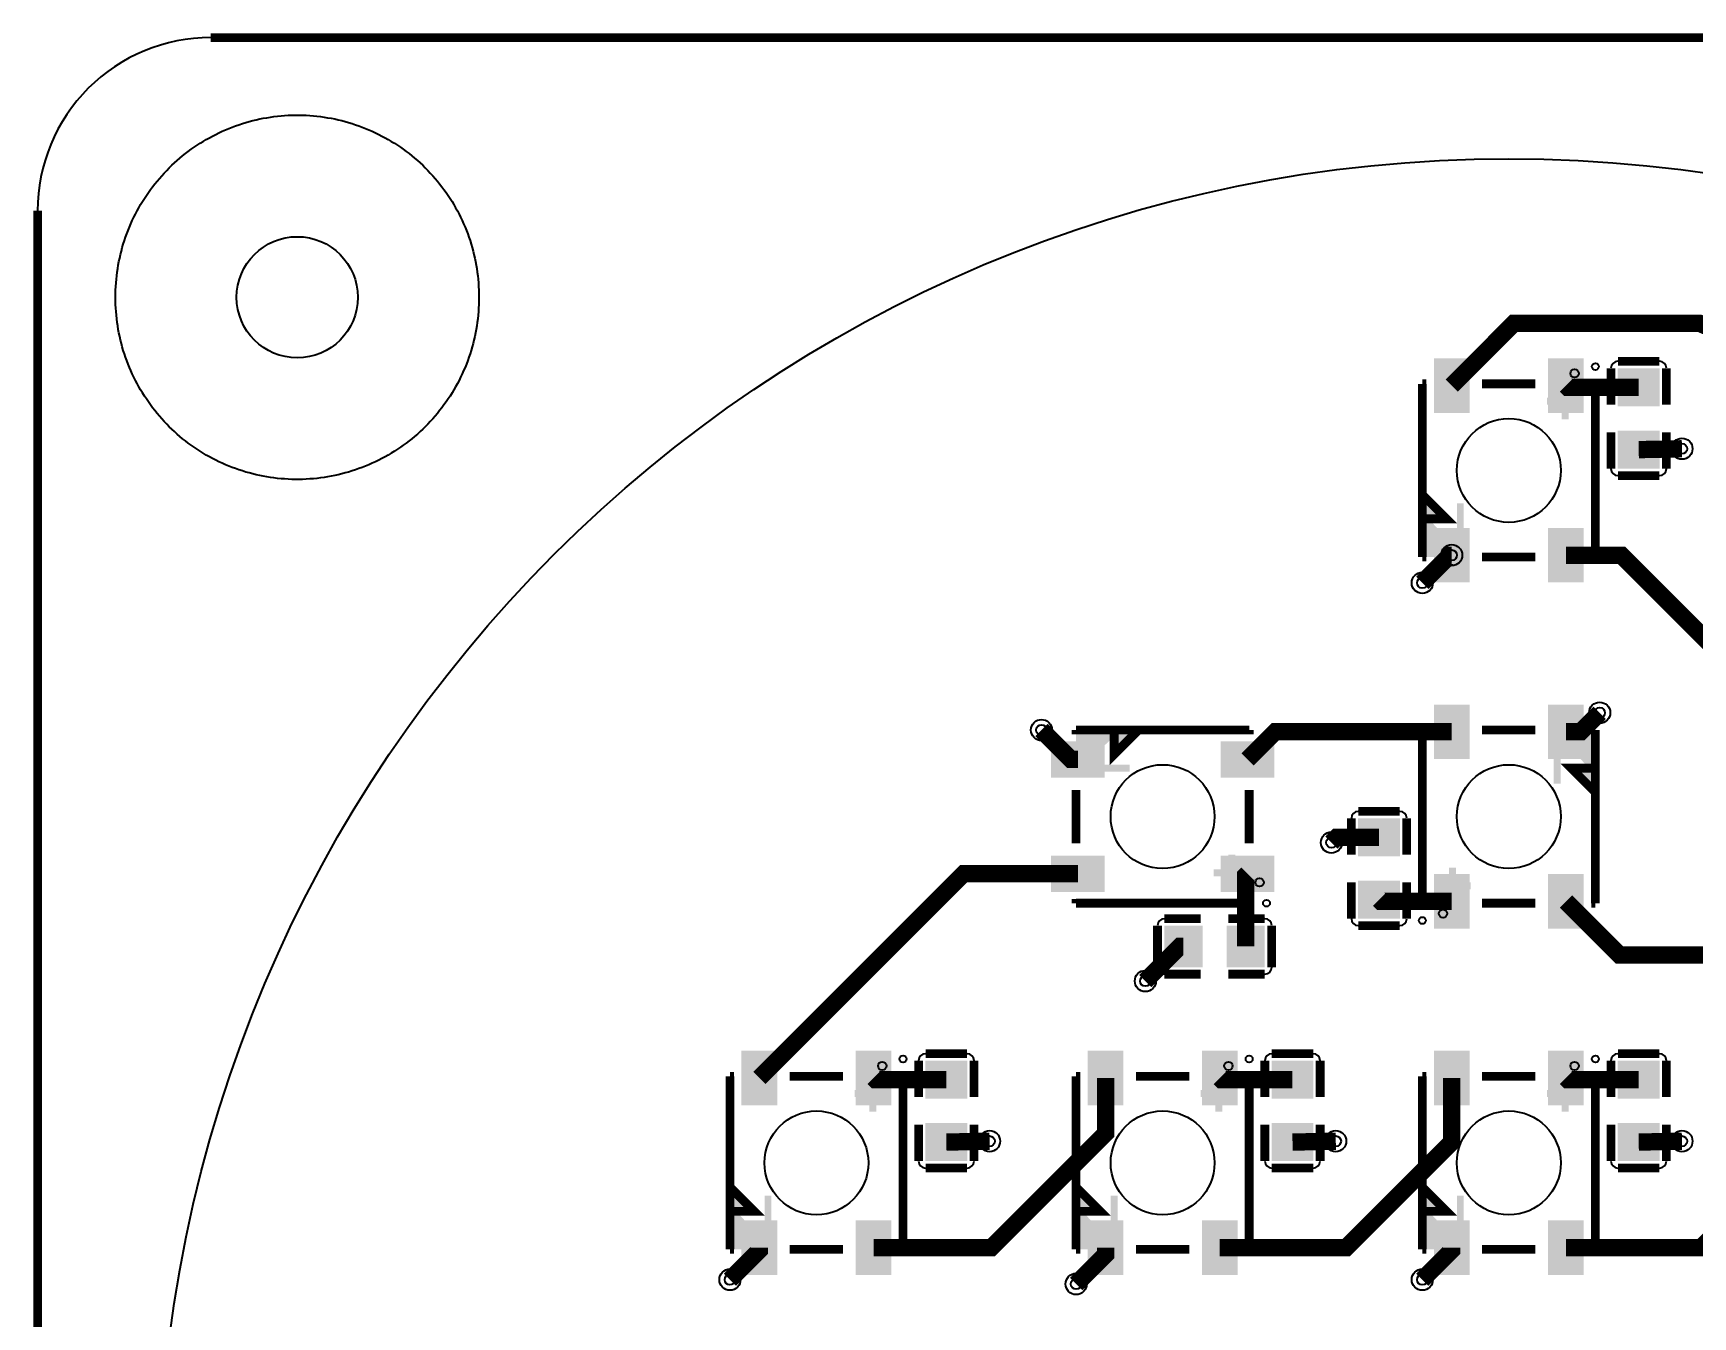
# Model space of a CAD drawing. Header units: millimetres. Extents: x -0.1 to 85.1, y -0.1 to 85.1.
# Drawn here: x -0.13 to 47.81, y 48.05 to 85.13 of the extents above; entities that cross this region are included whole.
import ezdxf

# ---------------------------------------------------------------- set-up
doc = ezdxf.new("R2010")
doc.units = ezdxf.units.MM
for name, color, linetype, true_color in [('BoardOutLine', 7, 'Continuous', 0xff00ff), ('BottomLayer', 7, 'Continuous', 0x0000ff), ('Document', 7, 'Continuous', 0xffffff), ('Hole', 7, 'Continuous', 0x222222), ('Multi-Layer', 7, 'Continuous', 0xc0c0c0), ('TopLayer', 7, 'Continuous', 0xff0000), ('TopPasteMaskLayer', 7, 'Continuous', 0x808080), ('TopSilkLayer', 7, 'Continuous', 0xffcc00), ('TopSolderMaskLayer', 7, 'Continuous', 0x800080)]:
    doc.layers.add(name, color=color, linetype=linetype, true_color=true_color)

msp = doc.modelspace()

# ---------------------------------------------------------------- hatches: boundary and pattern name
at = {"layer": 'Document'}
for points in [[(44.224, 75.024), (44.224, 73.974), (44.024, 73.974), (44.024, 75.024)], [(43.599, 74.599), (44.649, 74.599), (44.649, 74.399), (43.599, 74.399)], [(40.999, 70.499), (40.999, 71.549), (41.199, 71.549), (41.199, 70.499)], [(41.199, 69.999), (39.999, 69.999), (39.999, 71.299)], [(29.999, 63.799), (29.999, 64.999), (31.299, 64.999)], [(43.799, 64.999), (44.999, 64.999), (44.999, 63.699)], [(43.999, 64.499), (43.999, 63.449), (43.799, 63.449), (43.799, 64.499)], [(30.499, 63.999), (31.549, 63.999), (31.549, 63.799), (30.499, 63.799)], [(34.599, 61.399), (34.599, 60.349), (34.399, 60.349), (34.399, 61.399)], [(35.024, 60.774), (33.974, 60.774), (33.974, 60.974), (35.024, 60.974)], [(40.774, 59.974), (40.774, 61.024), (40.974, 61.024), (40.974, 59.974)], [(41.399, 60.399), (40.349, 60.399), (40.349, 60.599), (41.399, 60.599)], [(24.224, 55.024), (24.224, 53.974), (24.024, 53.974), (24.024, 55.024)], [(34.224, 55.024), (34.224, 53.974), (34.024, 53.974), (34.024, 55.024)], [(44.224, 55.024), (44.224, 53.974), (44.024, 53.974), (44.024, 55.024)], [(23.599, 54.599), (24.649, 54.599), (24.649, 54.399), (23.599, 54.399)], [(33.599, 54.599), (34.649, 54.599), (34.649, 54.399), (33.599, 54.399)], [(43.599, 54.599), (44.649, 54.599), (44.649, 54.399), (43.599, 54.399)], [(21.199, 49.999), (19.999, 49.999), (19.999, 51.299)], [(20.999, 50.499), (20.999, 51.549), (21.199, 51.549), (21.199, 50.499)], [(31.199, 49.999), (29.999, 49.999), (29.999, 51.299)], [(30.999, 50.499), (30.999, 51.549), (31.199, 51.549), (31.199, 50.499)], [(41.199, 49.999), (39.999, 49.999), (39.999, 51.299)], [(40.999, 50.499), (40.999, 51.549), (41.199, 51.549), (41.199, 50.499)]]:
    msp.add_hatch(color=256, dxfattribs=at).paths.add_polyline_path(points)
at = {"layer": 'TopLayer'}
for points in [[(40.35, 74.198), (40.35, 75.7), (41.348, 75.7), (41.348, 74.198)], [(43.65, 74.198), (43.65, 75.7), (44.648, 75.7), (44.648, 74.198)], [(45.7, 74.4), (45.7, 75.4), (46.8, 75.4), (46.8, 74.4)], [(45.7, 72.6), (45.7, 73.6), (46.8, 73.6), (46.8, 72.6)], [(40.35, 69.3), (40.35, 70.798), (41.348, 70.798), (41.348, 69.3)], [(43.65, 69.3), (43.65, 70.798), (44.648, 70.798), (44.648, 69.3)], [(41.348, 65.698), (41.348, 64.2), (40.35, 64.2), (40.35, 65.698)], [(44.648, 65.698), (44.648, 64.2), (43.65, 64.2), (43.65, 65.698)], [(29.3, 64.648), (30.798, 64.648), (30.798, 63.65), (29.3, 63.65)], [(34.198, 64.648), (35.7, 64.648), (35.7, 63.65), (34.198, 63.65)], [(39.3, 62.4), (39.3, 61.4), (38.2, 61.4), (38.2, 62.4)], [(29.3, 61.348), (30.798, 61.348), (30.798, 60.35), (29.3, 60.35)], [(34.198, 61.348), (35.7, 61.348), (35.7, 60.35), (34.198, 60.35)], [(39.3, 60.6), (39.3, 59.6), (38.2, 59.6), (38.2, 60.6)], [(41.348, 60.799), (41.348, 59.298), (40.35, 59.298), (40.35, 60.799)], [(44.648, 60.799), (44.648, 59.298), (43.65, 59.298), (43.65, 60.799)], [(32.6, 59.3), (33.6, 59.3), (33.6, 58.2), (32.6, 58.2)], [(34.4, 59.3), (35.4, 59.3), (35.4, 58.2), (34.4, 58.2)], [(20.35, 54.198), (20.35, 55.7), (21.348, 55.7), (21.348, 54.198)], [(23.65, 54.198), (23.65, 55.7), (24.648, 55.7), (24.648, 54.198)], [(30.35, 54.198), (30.35, 55.7), (31.348, 55.7), (31.348, 54.198)], [(33.65, 54.198), (33.65, 55.7), (34.648, 55.7), (34.648, 54.198)], [(40.35, 54.198), (40.35, 55.7), (41.348, 55.7), (41.348, 54.198)], [(43.65, 54.198), (43.65, 55.7), (44.648, 55.7), (44.648, 54.198)], [(26.8, 55.4), (26.8, 54.4), (25.7, 54.4), (25.7, 55.4)], [(36.8, 55.4), (36.8, 54.4), (35.7, 54.4), (35.7, 55.4)], [(46.8, 55.4), (46.8, 54.4), (45.7, 54.4), (45.7, 55.4)], [(26.8, 53.6), (26.8, 52.6), (25.7, 52.6), (25.7, 53.6)], [(36.8, 53.6), (36.8, 52.6), (35.7, 52.6), (35.7, 53.6)], [(46.8, 53.6), (46.8, 52.6), (45.7, 52.6), (45.7, 53.6)], [(20.35, 49.3), (20.35, 50.798), (21.348, 50.798), (21.348, 49.3)], [(23.65, 49.3), (23.65, 50.798), (24.648, 50.798), (24.648, 49.3)], [(30.35, 49.3), (30.35, 50.798), (31.348, 50.798), (31.348, 49.3)], [(33.65, 49.3), (33.65, 50.798), (34.648, 50.798), (34.648, 49.3)], [(40.35, 49.3), (40.35, 50.798), (41.348, 50.798), (41.348, 49.3)], [(43.65, 49.3), (43.65, 50.798), (44.648, 50.798), (44.648, 49.3)]]:
    msp.add_hatch(color=256, dxfattribs=at).paths.add_polyline_path(points)
at = {"layer": 'TopPasteMaskLayer'}
for points in [[(40.35, 74.198), (40.35, 75.7), (41.348, 75.7), (41.348, 74.198)], [(43.65, 74.198), (43.65, 75.7), (44.648, 75.7), (44.648, 74.198)], [(45.7, 74.4), (45.7, 75.4), (46.8, 75.4), (46.8, 74.4)], [(45.7, 72.6), (45.7, 73.6), (46.8, 73.6), (46.8, 72.6)], [(40.35, 69.3), (40.35, 70.798), (41.348, 70.798), (41.348, 69.3)], [(43.65, 69.3), (43.65, 70.798), (44.648, 70.798), (44.648, 69.3)], [(41.348, 65.698), (41.348, 64.2), (40.35, 64.2), (40.35, 65.698)], [(44.648, 65.698), (44.648, 64.2), (43.65, 64.2), (43.65, 65.698)], [(29.3, 64.648), (30.798, 64.648), (30.798, 63.65), (29.3, 63.65)], [(34.198, 64.648), (35.7, 64.648), (35.7, 63.65), (34.198, 63.65)], [(39.3, 62.4), (39.3, 61.4), (38.2, 61.4), (38.2, 62.4)], [(29.3, 61.348), (30.798, 61.348), (30.798, 60.35), (29.3, 60.35)], [(34.198, 61.348), (35.7, 61.348), (35.7, 60.35), (34.198, 60.35)], [(39.3, 60.6), (39.3, 59.6), (38.2, 59.6), (38.2, 60.6)], [(41.348, 60.799), (41.348, 59.298), (40.35, 59.298), (40.35, 60.799)], [(44.648, 60.799), (44.648, 59.298), (43.65, 59.298), (43.65, 60.799)], [(32.6, 59.3), (33.6, 59.3), (33.6, 58.2), (32.6, 58.2)], [(34.4, 59.3), (35.4, 59.3), (35.4, 58.2), (34.4, 58.2)], [(20.35, 54.198), (20.35, 55.7), (21.348, 55.7), (21.348, 54.198)], [(23.65, 54.198), (23.65, 55.7), (24.648, 55.7), (24.648, 54.198)], [(30.35, 54.198), (30.35, 55.7), (31.348, 55.7), (31.348, 54.198)], [(33.65, 54.198), (33.65, 55.7), (34.648, 55.7), (34.648, 54.198)], [(40.35, 54.198), (40.35, 55.7), (41.348, 55.7), (41.348, 54.198)], [(43.65, 54.198), (43.65, 55.7), (44.648, 55.7), (44.648, 54.198)], [(26.8, 55.4), (26.8, 54.4), (25.7, 54.4), (25.7, 55.4)], [(36.8, 55.4), (36.8, 54.4), (35.7, 54.4), (35.7, 55.4)], [(46.8, 55.4), (46.8, 54.4), (45.7, 54.4), (45.7, 55.4)], [(26.8, 53.6), (26.8, 52.6), (25.7, 52.6), (25.7, 53.6)], [(36.8, 53.6), (36.8, 52.6), (35.7, 52.6), (35.7, 53.6)], [(46.8, 53.6), (46.8, 52.6), (45.7, 52.6), (45.7, 53.6)], [(20.35, 49.3), (20.35, 50.798), (21.348, 50.798), (21.348, 49.3)], [(23.65, 49.3), (23.65, 50.798), (24.648, 50.798), (24.648, 49.3)], [(30.35, 49.3), (30.35, 50.798), (31.348, 50.798), (31.348, 49.3)], [(33.65, 49.3), (33.65, 50.798), (34.648, 50.798), (34.648, 49.3)], [(40.35, 49.3), (40.35, 50.798), (41.348, 50.798), (41.348, 49.3)], [(43.65, 49.3), (43.65, 50.798), (44.648, 50.798), (44.648, 49.3)]]:
    msp.add_hatch(color=256, dxfattribs=at).paths.add_polyline_path(points)
at = {"layer": 'TopSilkLayer'}
for points in [[(40.699, 71.099), (40.099, 71.099), (39.999, 71.199), (39.999, 71.799)], [(31.099, 64.299), (31.099, 64.899), (31.199, 64.999), (31.799, 64.999)], [(44.299, 63.899), (44.899, 63.899), (44.999, 63.799), (44.999, 63.199)], [(20.699, 51.099), (20.099, 51.099), (19.999, 51.199), (19.999, 51.799)], [(30.699, 51.099), (30.099, 51.099), (29.999, 51.199), (29.999, 51.799)], [(40.699, 51.099), (40.099, 51.099), (39.999, 51.199), (39.999, 51.799)]]:
    msp.add_hatch(color=256, dxfattribs=at).paths.add_polyline_path(points)
at = {"layer": 'TopSolderMaskLayer'}
for points in [[(40.333, 74.16), (40.333, 75.738), (41.365, 75.738), (41.365, 74.16)], [(43.633, 74.16), (43.633, 75.738), (44.665, 75.738), (44.665, 74.16)], [(45.644, 74.354), (45.644, 75.446), (46.856, 75.446), (46.856, 74.354)], [(45.644, 72.554), (45.644, 73.646), (46.856, 73.646), (46.856, 72.554)], [(40.333, 69.262), (40.333, 70.836), (41.365, 70.836), (41.365, 69.262)], [(43.633, 69.262), (43.633, 70.836), (44.665, 70.836), (44.665, 69.262)], [(41.365, 65.736), (41.365, 64.162), (40.333, 64.162), (40.333, 65.736)], [(44.665, 65.736), (44.665, 64.162), (43.633, 64.162), (43.633, 65.736)], [(29.274, 64.673), (30.824, 64.673), (30.824, 63.624), (29.274, 63.624)], [(34.173, 64.673), (35.725, 64.673), (35.725, 63.624), (34.173, 63.624)], [(39.356, 62.446), (39.356, 61.354), (38.144, 61.354), (38.144, 62.446)], [(29.274, 61.373), (30.824, 61.373), (30.824, 60.324), (29.274, 60.324)], [(34.173, 61.373), (35.725, 61.373), (35.725, 60.324), (34.173, 60.324)], [(39.356, 60.646), (39.356, 59.554), (38.144, 59.554), (38.144, 60.646)], [(41.365, 60.838), (41.365, 59.26), (40.333, 59.26), (40.333, 60.838)], [(44.665, 60.838), (44.665, 59.26), (43.633, 59.26), (43.633, 60.838)], [(32.549, 59.351), (33.651, 59.351), (33.651, 58.149), (32.549, 58.149)], [(34.349, 59.351), (35.451, 59.351), (35.451, 58.149), (34.349, 58.149)], [(20.333, 54.16), (20.333, 55.738), (21.365, 55.738), (21.365, 54.16)], [(23.633, 54.16), (23.633, 55.738), (24.665, 55.738), (24.665, 54.16)], [(30.333, 54.16), (30.333, 55.738), (31.365, 55.738), (31.365, 54.16)], [(33.633, 54.16), (33.633, 55.738), (34.665, 55.738), (34.665, 54.16)], [(40.333, 54.16), (40.333, 55.738), (41.365, 55.738), (41.365, 54.16)], [(43.633, 54.16), (43.633, 55.738), (44.665, 55.738), (44.665, 54.16)], [(26.856, 55.446), (26.856, 54.354), (25.644, 54.354), (25.644, 55.446)], [(36.856, 55.446), (36.856, 54.354), (35.644, 54.354), (35.644, 55.446)], [(46.856, 55.446), (46.856, 54.354), (45.644, 54.354), (45.644, 55.446)], [(26.856, 53.646), (26.856, 52.554), (25.644, 52.554), (25.644, 53.646)], [(36.856, 53.646), (36.856, 52.554), (35.644, 52.554), (35.644, 53.646)], [(46.856, 53.646), (46.856, 52.554), (45.644, 52.554), (45.644, 53.646)], [(20.333, 49.262), (20.333, 50.836), (21.365, 50.836), (21.365, 49.262)], [(23.633, 49.262), (23.633, 50.836), (24.665, 50.836), (24.665, 49.262)], [(30.333, 49.262), (30.333, 50.836), (31.365, 50.836), (31.365, 49.262)], [(33.633, 49.262), (33.633, 50.836), (34.665, 50.836), (34.665, 49.262)], [(40.333, 49.262), (40.333, 50.836), (41.365, 50.836), (41.365, 49.262)], [(43.633, 49.262), (43.633, 50.836), (44.665, 50.836), (44.665, 49.262)]]:
    msp.add_hatch(color=256, dxfattribs=at).paths.add_polyline_path(points)

# ---------------------------------------------------------------- linework, layer by layer
at = {"layer": 'BoardOutLine', "const_width": 0.254}
for points in [[(5, 85), (80, 85)], [(0, 5), (0, 80)]]:
    msp.add_lwpolyline(points, dxfattribs=at)
at = {"layer": 'BoardOutLine'}
msp.add_arc((5, 80), 5, 90, 180.0003, dxfattribs=at)
at = {"layer": 'BottomLayer'}
msp.add_lwpolyline([(2.25, 77.5), (2.251, 77.604), (2.254, 77.708), (2.259, 77.811), (2.266, 77.915), (2.275, 78.019), (2.286, 78.122), (2.299, 78.225), (2.314, 78.328), (2.331, 78.43), (2.35, 78.532), (2.371, 78.634), (2.395, 78.735), (2.42, 78.836), (2.447, 78.936), (2.476, 79.036), (2.507, 79.135), (2.54, 79.233), (2.575, 79.331), (2.612, 79.428), (2.651, 79.525), (2.692, 79.62), (2.735, 79.715), (2.779, 79.809), (2.826, 79.902), (2.874, 79.994), (2.924, 80.085), (2.976, 80.175), (3.029, 80.264), (3.085, 80.352), (3.142, 80.438), (3.2, 80.524), (3.261, 80.609), (3.323, 80.692), (3.387, 80.774), (3.452, 80.855), (3.519, 80.934), (3.587, 81.012), (3.657, 81.089), (3.729, 81.164), (3.802, 81.238), (3.876, 81.311), (3.952, 81.381), (4.03, 81.451), (4.108, 81.519), (4.188, 81.585), (4.269, 81.65), (4.352, 81.713), (4.436, 81.774), (4.521, 81.834), (4.607, 81.892), (4.694, 81.949), (4.782, 82.003), (4.872, 82.056), (4.962, 82.107), (5.054, 82.157), (5.146, 82.204), (5.239, 82.25), (5.333, 82.294), (5.428, 82.336), (5.524, 82.376), (5.621, 82.414), (5.718, 82.45), (5.816, 82.484), (5.915, 82.517), (6.014, 82.547), (6.114, 82.575), (6.215, 82.602), (6.316, 82.626), (6.417, 82.649), (6.519, 82.669), (6.621, 82.687), (6.724, 82.704), (6.827, 82.718), (6.93, 82.73), (7.033, 82.741), (7.137, 82.749), (7.24, 82.755), (7.344, 82.759), (7.448, 82.761), (7.552, 82.761), (7.656, 82.759), (7.76, 82.755), (7.863, 82.749), (7.967, 82.741), (8.07, 82.73), (8.173, 82.718), (8.276, 82.704), (8.379, 82.687), (8.481, 82.669), (8.583, 82.649), (8.684, 82.626), (8.785, 82.602), (8.886, 82.575), (8.986, 82.547), (9.085, 82.517), (9.184, 82.484), (9.282, 82.45), (9.379, 82.414), (9.476, 82.376), (9.572, 82.336), (9.667, 82.294), (9.761, 82.25), (9.854, 82.204), (9.947, 82.157), (10.038, 82.107), (10.128, 82.056), (10.218, 82.003), (10.306, 81.949), (10.393, 81.892), (10.479, 81.834), (10.564, 81.774), (10.648, 81.713), (10.731, 81.65), (10.812, 81.585), (10.892, 81.519), (10.97, 81.451), (11.048, 81.381), (11.124, 81.311), (11.198, 81.238), (11.271, 81.164), (11.343, 81.089), (11.413, 81.012), (11.481, 80.934), (11.548, 80.855), (11.613, 80.774), (11.677, 80.692), (11.739, 80.609), (11.8, 80.524), (11.858, 80.438), (11.915, 80.352), (11.971, 80.264), (12.024, 80.175), (12.076, 80.085), (12.126, 79.994), (12.174, 79.902), (12.221, 79.809), (12.265, 79.715), (12.308, 79.62), (12.349, 79.525), (12.388, 79.428), (12.425, 79.331), (12.46, 79.233), (12.493, 79.135), (12.524, 79.036), (12.553, 78.936), (12.58, 78.836), (12.605, 78.735), (12.629, 78.634), (12.65, 78.532), (12.669, 78.43), (12.686, 78.328), (12.701, 78.225), (12.714, 78.122), (12.725, 78.019), (12.734, 77.915), (12.741, 77.811), (12.746, 77.708), (12.749, 77.604), (12.75, 77.5), (12.749, 77.396), (12.746, 77.292), (12.741, 77.189), (12.734, 77.085), (12.725, 76.981), (12.714, 76.878), (12.701, 76.775), (12.686, 76.672), (12.669, 76.57), (12.65, 76.468), (12.629, 76.366), (12.605, 76.265), (12.58, 76.164), (12.553, 76.064), (12.524, 75.964), (12.493, 75.865), (12.46, 75.767), (12.425, 75.669), (12.388, 75.572), (12.349, 75.475), (12.308, 75.38), (12.265, 75.285), (12.221, 75.191), (12.174, 75.098), (12.126, 75.006), (12.076, 74.915), (12.024, 74.825), (11.971, 74.736), (11.915, 74.648), (11.858, 74.562), (11.8, 74.476), (11.739, 74.391), (11.677, 74.308), (11.613, 74.226), (11.548, 74.145), (11.481, 74.066), (11.413, 73.988), (11.343, 73.911), (11.271, 73.836), (11.198, 73.762), (11.124, 73.689), (11.048, 73.619), (10.97, 73.549), (10.892, 73.481), (10.812, 73.415), (10.731, 73.35), (10.648, 73.287), (10.564, 73.226), (10.479, 73.166), (10.393, 73.108), (10.306, 73.051), (10.218, 72.997), (10.128, 72.944), (10.038, 72.893), (9.947, 72.843), (9.854, 72.796), (9.761, 72.75), (9.667, 72.706), (9.572, 72.664), (9.476, 72.624), (9.379, 72.586), (9.282, 72.55), (9.184, 72.516), (9.085, 72.483), (8.986, 72.453), (8.886, 72.425), (8.785, 72.398), (8.684, 72.374), (8.583, 72.351), (8.481, 72.331), (8.379, 72.313), (8.276, 72.296), (8.173, 72.282), (8.07, 72.27), (7.967, 72.259), (7.863, 72.251), (7.76, 72.245), (7.656, 72.241), (7.552, 72.239), (7.448, 72.239), (7.344, 72.241), (7.24, 72.245), (7.137, 72.251), (7.033, 72.259), (6.93, 72.27), (6.827, 72.282), (6.724, 72.296), (6.621, 72.313), (6.519, 72.331), (6.417, 72.351), (6.316, 72.374), (6.215, 72.398), (6.114, 72.425), (6.014, 72.453), (5.915, 72.483), (5.816, 72.516), (5.718, 72.55), (5.621, 72.586), (5.524, 72.624), (5.428, 72.664), (5.333, 72.706), (5.239, 72.75), (5.146, 72.796), (5.054, 72.843), (4.962, 72.893), (4.872, 72.944), (4.782, 72.997), (4.694, 73.051), (4.607, 73.108), (4.521, 73.166), (4.436, 73.226), (4.352, 73.287), (4.269, 73.35), (4.188, 73.415), (4.108, 73.481), (4.03, 73.549), (3.952, 73.619), (3.876, 73.689), (3.802, 73.762), (3.729, 73.836), (3.657, 73.911), (3.587, 73.988), (3.519, 74.066), (3.452, 74.145), (3.387, 74.226), (3.323, 74.308), (3.261, 74.391), (3.2, 74.476), (3.142, 74.562), (3.085, 74.648), (3.029, 74.736), (2.976, 74.825), (2.924, 74.915), (2.874, 75.006), (2.826, 75.098), (2.779, 75.191), (2.735, 75.285), (2.692, 75.38), (2.651, 75.475), (2.612, 75.572), (2.575, 75.669), (2.54, 75.767), (2.507, 75.865), (2.476, 75.964), (2.447, 76.064), (2.42, 76.164), (2.395, 76.265), (2.371, 76.366), (2.35, 76.468), (2.331, 76.57), (2.314, 76.672), (2.299, 76.775), (2.286, 76.878), (2.275, 76.981), (2.266, 77.085), (2.259, 77.189), (2.254, 77.292), (2.251, 77.396), (2.25, 77.5)], close=True, dxfattribs=at)
at = {"layer": 'Document'}
for centre in [(44.399, 75.299), (35.299, 60.599), (40.599, 59.699), (24.399, 55.299), (34.399, 55.299), (44.399, 55.299)]:
    msp.add_circle(centre, 0.12, dxfattribs=at)
at = {"layer": 'Hole'}
for centre in [(47.5, 73.125), (40.85, 70.05), (40, 69.25), (45.125, 65.5), (29, 65), (37.375, 61.75), (32, 57.75), (27.5, 53.125), (37.5, 53.125), (47.5, 53.125), (20, 49.125), (30, 49), (40, 49.125)]:
    msp.add_circle(centre, 0.152, dxfattribs=at)
at = {"layer": 'Multi-Layer'}
for centre, radius in [((7.5, 77.5), 1.75), ((47.5, 73.125), 0.305), ((40.85, 70.05), 0.305), ((40, 69.25), 0.305), ((45.125, 65.5), 0.305), ((29, 65), 0.305), ((37.375, 61.75), 0.305), ((32, 57.75), 0.305), ((27.5, 53.125), 0.305), ((37.5, 53.125), 0.305), ((47.5, 53.125), 0.305), ((20, 49.125), 0.305), ((40, 49.125), 0.305), ((30, 49), 0.305)]:
    msp.add_circle(centre, radius, dxfattribs=at)
at = {"layer": 'TopLayer'}
msp.add_lwpolyline([(2.25, 77.5), (2.251, 77.604), (2.254, 77.708), (2.259, 77.811), (2.266, 77.915), (2.275, 78.019), (2.286, 78.122), (2.299, 78.225), (2.314, 78.328), (2.331, 78.43), (2.35, 78.532), (2.371, 78.634), (2.395, 78.735), (2.42, 78.836), (2.447, 78.936), (2.476, 79.036), (2.507, 79.135), (2.54, 79.233), (2.575, 79.331), (2.612, 79.428), (2.651, 79.525), (2.692, 79.62), (2.735, 79.715), (2.779, 79.809), (2.826, 79.902), (2.874, 79.994), (2.924, 80.085), (2.976, 80.175), (3.029, 80.264), (3.085, 80.352), (3.142, 80.438), (3.2, 80.524), (3.261, 80.609), (3.323, 80.692), (3.387, 80.774), (3.452, 80.855), (3.519, 80.934), (3.587, 81.012), (3.657, 81.089), (3.729, 81.164), (3.802, 81.238), (3.876, 81.311), (3.952, 81.381), (4.03, 81.451), (4.108, 81.519), (4.188, 81.585), (4.269, 81.65), (4.352, 81.713), (4.436, 81.774), (4.521, 81.834), (4.607, 81.892), (4.694, 81.949), (4.782, 82.003), (4.872, 82.056), (4.962, 82.107), (5.054, 82.157), (5.146, 82.204), (5.239, 82.25), (5.333, 82.294), (5.428, 82.336), (5.524, 82.376), (5.621, 82.414), (5.718, 82.45), (5.816, 82.484), (5.915, 82.517), (6.014, 82.547), (6.114, 82.575), (6.215, 82.602), (6.316, 82.626), (6.417, 82.649), (6.519, 82.669), (6.621, 82.687), (6.724, 82.704), (6.827, 82.718), (6.93, 82.73), (7.033, 82.741), (7.137, 82.749), (7.24, 82.755), (7.344, 82.759), (7.448, 82.761), (7.552, 82.761), (7.656, 82.759), (7.76, 82.755), (7.863, 82.749), (7.967, 82.741), (8.07, 82.73), (8.173, 82.718), (8.276, 82.704), (8.379, 82.687), (8.481, 82.669), (8.583, 82.649), (8.684, 82.626), (8.785, 82.602), (8.886, 82.575), (8.986, 82.547), (9.085, 82.517), (9.184, 82.484), (9.282, 82.45), (9.379, 82.414), (9.476, 82.376), (9.572, 82.336), (9.667, 82.294), (9.761, 82.25), (9.854, 82.204), (9.947, 82.157), (10.038, 82.107), (10.128, 82.056), (10.218, 82.003), (10.306, 81.949), (10.393, 81.892), (10.479, 81.834), (10.564, 81.774), (10.648, 81.713), (10.731, 81.65), (10.812, 81.585), (10.892, 81.519), (10.97, 81.451), (11.048, 81.381), (11.124, 81.311), (11.198, 81.238), (11.271, 81.164), (11.343, 81.089), (11.413, 81.012), (11.481, 80.934), (11.548, 80.855), (11.613, 80.774), (11.677, 80.692), (11.739, 80.609), (11.8, 80.524), (11.858, 80.438), (11.915, 80.352), (11.971, 80.264), (12.024, 80.175), (12.076, 80.085), (12.126, 79.994), (12.174, 79.902), (12.221, 79.809), (12.265, 79.715), (12.308, 79.62), (12.349, 79.525), (12.388, 79.428), (12.425, 79.331), (12.46, 79.233), (12.493, 79.135), (12.524, 79.036), (12.553, 78.936), (12.58, 78.836), (12.605, 78.735), (12.629, 78.634), (12.65, 78.532), (12.669, 78.43), (12.686, 78.328), (12.701, 78.225), (12.714, 78.122), (12.725, 78.019), (12.734, 77.915), (12.741, 77.811), (12.746, 77.708), (12.749, 77.604), (12.75, 77.5), (12.749, 77.396), (12.746, 77.292), (12.741, 77.189), (12.734, 77.085), (12.725, 76.981), (12.714, 76.878), (12.701, 76.775), (12.686, 76.672), (12.669, 76.57), (12.65, 76.468), (12.629, 76.366), (12.605, 76.265), (12.58, 76.164), (12.553, 76.064), (12.524, 75.964), (12.493, 75.865), (12.46, 75.767), (12.425, 75.669), (12.388, 75.572), (12.349, 75.475), (12.308, 75.38), (12.265, 75.285), (12.221, 75.191), (12.174, 75.098), (12.126, 75.006), (12.076, 74.915), (12.024, 74.825), (11.971, 74.736), (11.915, 74.648), (11.858, 74.562), (11.8, 74.476), (11.739, 74.391), (11.677, 74.308), (11.613, 74.226), (11.548, 74.145), (11.481, 74.066), (11.413, 73.988), (11.343, 73.911), (11.271, 73.836), (11.198, 73.762), (11.124, 73.689), (11.048, 73.619), (10.97, 73.549), (10.892, 73.481), (10.812, 73.415), (10.731, 73.35), (10.648, 73.287), (10.564, 73.226), (10.479, 73.166), (10.393, 73.108), (10.306, 73.051), (10.218, 72.997), (10.128, 72.944), (10.038, 72.893), (9.947, 72.843), (9.854, 72.796), (9.761, 72.75), (9.667, 72.706), (9.572, 72.664), (9.476, 72.624), (9.379, 72.586), (9.282, 72.55), (9.184, 72.516), (9.085, 72.483), (8.986, 72.453), (8.886, 72.425), (8.785, 72.398), (8.684, 72.374), (8.583, 72.351), (8.481, 72.331), (8.379, 72.313), (8.276, 72.296), (8.173, 72.282), (8.07, 72.27), (7.967, 72.259), (7.863, 72.251), (7.76, 72.245), (7.656, 72.241), (7.552, 72.239), (7.448, 72.239), (7.344, 72.241), (7.24, 72.245), (7.137, 72.251), (7.033, 72.259), (6.93, 72.27), (6.827, 72.282), (6.724, 72.296), (6.621, 72.313), (6.519, 72.331), (6.417, 72.351), (6.316, 72.374), (6.215, 72.398), (6.114, 72.425), (6.014, 72.453), (5.915, 72.483), (5.816, 72.516), (5.718, 72.55), (5.621, 72.586), (5.524, 72.624), (5.428, 72.664), (5.333, 72.706), (5.239, 72.75), (5.146, 72.796), (5.054, 72.843), (4.962, 72.893), (4.872, 72.944), (4.782, 72.997), (4.694, 73.051), (4.607, 73.108), (4.521, 73.166), (4.436, 73.226), (4.352, 73.287), (4.269, 73.35), (4.188, 73.415), (4.108, 73.481), (4.03, 73.549), (3.952, 73.619), (3.876, 73.689), (3.802, 73.762), (3.729, 73.836), (3.657, 73.911), (3.587, 73.988), (3.519, 74.066), (3.452, 74.145), (3.387, 74.226), (3.323, 74.308), (3.261, 74.391), (3.2, 74.476), (3.142, 74.562), (3.085, 74.648), (3.029, 74.736), (2.976, 74.825), (2.924, 74.915), (2.874, 75.006), (2.826, 75.098), (2.779, 75.191), (2.735, 75.285), (2.692, 75.38), (2.651, 75.475), (2.612, 75.572), (2.575, 75.669), (2.54, 75.767), (2.507, 75.865), (2.476, 75.964), (2.447, 76.064), (2.42, 76.164), (2.395, 76.265), (2.371, 76.366), (2.35, 76.468), (2.331, 76.57), (2.314, 76.672), (2.299, 76.775), (2.286, 76.878), (2.275, 76.981), (2.266, 77.085), (2.259, 77.189), (2.254, 77.292), (2.251, 77.396), (2.25, 77.5)], close=True, dxfattribs=at)
at = {"layer": 'TopLayer', "const_width": 0.5}
for points in [[(40.851, 74.95), (42.649, 76.751), (48.001, 76.751), (62.499, 70.5), (64.999, 68.001), (64.999, 65.001)], [(44.15, 74.95), (44.2, 74.9), (46.25, 74.9)], [(47.501, 73.124), (46.251, 73.099)], [(40, 69.25), (40.8, 70.05), (40.85, 70.05)], [(50.85, 64.95), (45.75, 70.05), (44.15, 70.05)], [(45.125, 65.5), (44.575, 64.95), (44.15, 64.95)], [(29, 65), (29.85, 64.15), (30.05, 64.15)], [(34.95, 64.15), (35.75, 64.95), (40.85, 64.95)], [(37.375, 61.75), (37.525, 61.9), (38.75, 61.9)], [(20.85, 54.95), (26.75, 60.85), (30.05, 60.85)], [(34.95, 60.85), (34.9, 60.8), (34.9, 58.75)], [(38.75, 60.1), (38.8, 60.05), (40.85, 60.05)], [(44.15, 60.05), (45.7, 58.5), (52.6, 58.5), (54.15, 60.05)], [(32, 57.75), (33, 58.75), (33.1, 58.75)], [(24.15, 54.95), (24.2, 54.9), (26.25, 54.9)], [(24.15, 50.05), (27.55, 50.05), (30.85, 53.35), (30.85, 54.95)], [(34.15, 54.95), (34.2, 54.9), (36.25, 54.9)], [(34.15, 50.05), (37.8, 50.05), (40.85, 53.1), (40.85, 54.95)], [(44.15, 54.95), (44.2, 54.9), (46.25, 54.9)], [(44.15, 50.05), (48.05, 50.05), (50.85, 52.85), (50.85, 54.95)], [(27.501, 53.124), (26.251, 53.099)], [(37.501, 53.124), (36.251, 53.099)], [(47.501, 53.124), (46.251, 53.099)], [(20, 49.125), (20.85, 49.975), (20.85, 50.05)], [(30, 49), (30.85, 49.85), (30.85, 50.05)], [(40, 49.125), (40.85, 49.975), (40.85, 50.05)]]:
    msp.add_lwpolyline(points, dxfattribs=at)
at = {"layer": 'TopSilkLayer', "const_width": 0.254}
for points in [[(45.65, 75.65), (46.85, 75.65)], [(45.45, 75.45), (45.45, 75.4)], [(45.45, 74.4), (45.45, 75.4)], [(47.05, 75.45), (47.05, 75.4)], [(47.05, 74.4), (47.05, 75.4)], [(39.999, 74.999), (40.119, 74.999)], [(39.999, 69.999), (39.999, 74.999)], [(41.729, 74.999), (43.269, 74.999)], [(44.879, 74.999), (44.999, 74.999)], [(44.999, 74.999), (44.999, 69.999)], [(45.45, 73.6), (45.45, 72.6)], [(47.05, 73.6), (47.05, 72.6)], [(45.45, 72.55), (45.45, 72.6)], [(45.65, 72.35), (46.85, 72.35)], [(47.05, 72.55), (47.05, 72.6)], [(40.699, 71.099), (39.999, 71.099), (39.999, 71.099), (39.999, 71.799), (40.699, 71.099)], [(40.119, 69.999), (39.999, 69.999)], [(43.269, 69.999), (41.729, 69.999)], [(44.999, 69.999), (44.879, 69.999)], [(29.999, 64.999), (34.999, 64.999)], [(29.999, 64.879), (29.999, 64.999)], [(31.099, 64.299), (31.099, 64.999), (31.099, 64.999), (31.799, 64.999), (31.099, 64.299)], [(34.999, 64.999), (34.999, 64.879)], [(39.999, 59.999), (39.999, 64.999)], [(39.999, 64.999), (40.119, 64.999)], [(41.729, 64.999), (43.268, 64.999)], [(44.879, 64.999), (44.999, 64.999)], [(44.999, 64.999), (44.999, 59.999)], [(44.299, 63.899), (44.999, 63.899), (44.999, 63.899), (44.999, 63.199), (44.299, 63.899)], [(29.999, 61.729), (29.999, 63.269)], [(34.999, 63.269), (34.999, 61.729)], [(37.95, 62.45), (37.95, 62.4)], [(37.95, 61.4), (37.95, 62.4)], [(39.35, 62.65), (38.15, 62.65)], [(39.55, 62.45), (39.55, 62.4)], [(39.55, 61.4), (39.55, 62.4)], [(37.95, 60.6), (37.95, 59.6)], [(39.55, 60.6), (39.55, 59.6)], [(29.999, 59.999), (29.999, 60.119)], [(34.999, 59.999), (29.999, 59.999)], [(34.999, 60.119), (34.999, 59.999)], [(40.119, 59.999), (39.999, 59.999)], [(43.268, 59.999), (41.729, 59.999)], [(44.999, 59.999), (44.879, 59.999)], [(32.35, 59.35), (32.35, 58.15)], [(32.55, 59.55), (32.6, 59.55)], [(33.6, 59.55), (32.6, 59.55)], [(34.4, 59.55), (35.4, 59.55)], [(35.45, 59.55), (35.4, 59.55)], [(35.65, 59.35), (35.65, 58.15)], [(37.95, 59.55), (37.95, 59.6)], [(39.35, 59.35), (38.15, 59.35)], [(39.55, 59.55), (39.55, 59.6)], [(32.55, 57.95), (32.6, 57.95)], [(33.6, 57.95), (32.6, 57.95)], [(34.4, 57.95), (35.4, 57.95)], [(35.45, 57.95), (35.4, 57.95)], [(26.85, 55.65), (25.65, 55.65)], [(36.85, 55.65), (35.65, 55.65)], [(46.85, 55.65), (45.65, 55.65)], [(25.45, 55.45), (25.45, 55.4)], [(25.45, 54.4), (25.45, 55.4)], [(27.05, 55.45), (27.05, 55.4)], [(27.05, 54.4), (27.05, 55.4)], [(35.45, 55.45), (35.45, 55.4)], [(35.45, 54.4), (35.45, 55.4)], [(37.05, 55.45), (37.05, 55.4)], [(37.05, 54.4), (37.05, 55.4)], [(45.45, 55.45), (45.45, 55.4)], [(45.45, 54.4), (45.45, 55.4)], [(47.05, 55.45), (47.05, 55.4)], [(47.05, 54.4), (47.05, 55.4)], [(19.999, 54.999), (20.119, 54.999)], [(19.999, 49.999), (19.999, 54.999)], [(21.729, 54.999), (23.269, 54.999)], [(24.879, 54.999), (24.999, 54.999)], [(24.999, 54.999), (24.999, 49.999)], [(29.999, 54.999), (30.119, 54.999)], [(29.999, 49.999), (29.999, 54.999)], [(31.729, 54.999), (33.269, 54.999)], [(34.879, 54.999), (34.999, 54.999)], [(34.999, 54.999), (34.999, 49.999)], [(39.999, 54.999), (40.119, 54.999)], [(39.999, 49.999), (39.999, 54.999)], [(41.729, 54.999), (43.269, 54.999)], [(44.879, 54.999), (44.999, 54.999)], [(44.999, 54.999), (44.999, 49.999)], [(25.45, 53.6), (25.45, 52.6)], [(27.05, 53.6), (27.05, 52.6)], [(35.45, 53.6), (35.45, 52.6)], [(37.05, 53.6), (37.05, 52.6)], [(45.45, 53.6), (45.45, 52.6)], [(47.05, 53.6), (47.05, 52.6)], [(25.45, 52.55), (25.45, 52.6)], [(26.85, 52.35), (25.65, 52.35)], [(27.05, 52.55), (27.05, 52.6)], [(35.45, 52.55), (35.45, 52.6)], [(36.85, 52.35), (35.65, 52.35)], [(37.05, 52.55), (37.05, 52.6)], [(45.45, 52.55), (45.45, 52.6)], [(46.85, 52.35), (45.65, 52.35)], [(47.05, 52.55), (47.05, 52.6)], [(20.699, 51.099), (19.999, 51.099), (19.999, 51.099), (19.999, 51.799), (20.699, 51.099)], [(30.699, 51.099), (29.999, 51.099), (29.999, 51.099), (29.999, 51.799), (30.699, 51.099)], [(40.699, 51.099), (39.999, 51.099), (39.999, 51.099), (39.999, 51.799), (40.699, 51.099)], [(20.119, 49.999), (19.999, 49.999)], [(23.269, 49.999), (21.729, 49.999)], [(24.999, 49.999), (24.879, 49.999)], [(30.119, 49.999), (29.999, 49.999)], [(33.269, 49.999), (31.729, 49.999)], [(34.999, 49.999), (34.879, 49.999)], [(40.119, 49.999), (39.999, 49.999)], [(43.269, 49.999), (41.729, 49.999)], [(44.999, 49.999), (44.879, 49.999)]]:
    msp.add_lwpolyline(points, dxfattribs=at)
at = {"layer": 'TopSilkLayer'}
for centre, radius in [((42.5, 42.5), 39), ((44.999, 75.499), 0.1), ((42.499, 72.498), 1.5), ((32.498, 62.499), 1.5), ((42.499, 62.499), 1.5), ((35.499, 59.999), 0.1), ((39.999, 59.499), 0.1), ((24.999, 55.499), 0.1), ((34.999, 55.499), 0.1), ((44.999, 55.499), 0.1), ((22.499, 52.498), 1.5), ((32.499, 52.498), 1.5), ((42.499, 52.498), 1.5)]:
    msp.add_circle(centre, radius, dxfattribs=at)
for centre, start, end in [((45.65, 75.45), 90, 180), ((46.85, 75.45), 0, 90), ((45.65, 72.55), 180, 270), ((46.85, 72.55), 270, 360), ((38.15, 62.45), 90, 180), ((39.35, 62.45), 360, 90), ((32.55, 59.35), 90, 180), ((35.45, 59.35), 0, 90), ((38.15, 59.55), 180, 270), ((39.35, 59.55), 270, 0), ((32.55, 58.15), 180, 270), ((35.45, 58.15), 270, 0), ((25.65, 55.45), 90, 180), ((26.85, 55.45), 360, 90), ((35.65, 55.45), 90, 180), ((36.85, 55.45), 360, 90), ((45.65, 55.45), 90, 180), ((46.85, 55.45), 360, 90), ((25.65, 52.55), 180, 270), ((26.85, 52.55), 270, 0), ((35.65, 52.55), 180, 270), ((36.85, 52.55), 270, 0), ((45.65, 52.55), 180, 270), ((46.85, 52.55), 270, 0)]:
    msp.add_arc(centre, 0.2, start, end, dxfattribs=at)

doc.saveas('drawing.dxf')
